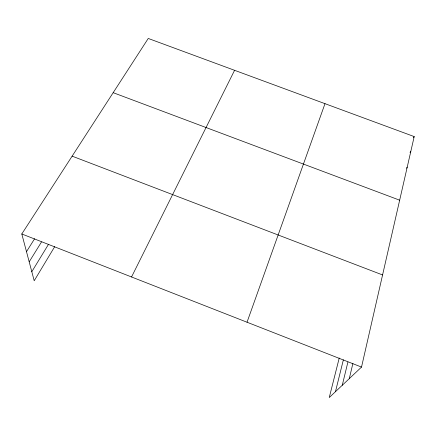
<?xml version="1.0" encoding="UTF-8"?>
<svg xmlns="http://www.w3.org/2000/svg" width="436" height="436" viewBox="0 0 436 436"><rect width="100%" height="100%" fill="white"/><g stroke="black" fill="none" stroke-linecap="round" stroke-linejoin="round"><path stroke-width="0.65" d="M339.235 358.021L329.251 397.545L361.52 367.085L414.2 136.582L148.251 38.455L21.8 233.969L34.204 280.762L54.702 246.662M349.285 378.633L352.893 363.45M342.265 385.261L347.906 362.049M335.464 391.675L343.372 359.814M247.027 322.22L324.989 103.67M131.547 276.969L234.579 70.31M31.806 271.721L48.532 244.28M29.19 261.845L41.491 241.975M26.492 251.665L34.624 238.737M413.47 137.716L414.2 136.582M410.042 152.693L410.772 151.575M406.477 168.247L407.213 167.151M113.18 92.677L399.665 200.184M72.131 156.148L382.579 274.947M21.8 233.969L361.52 367.085"/></g></svg>
